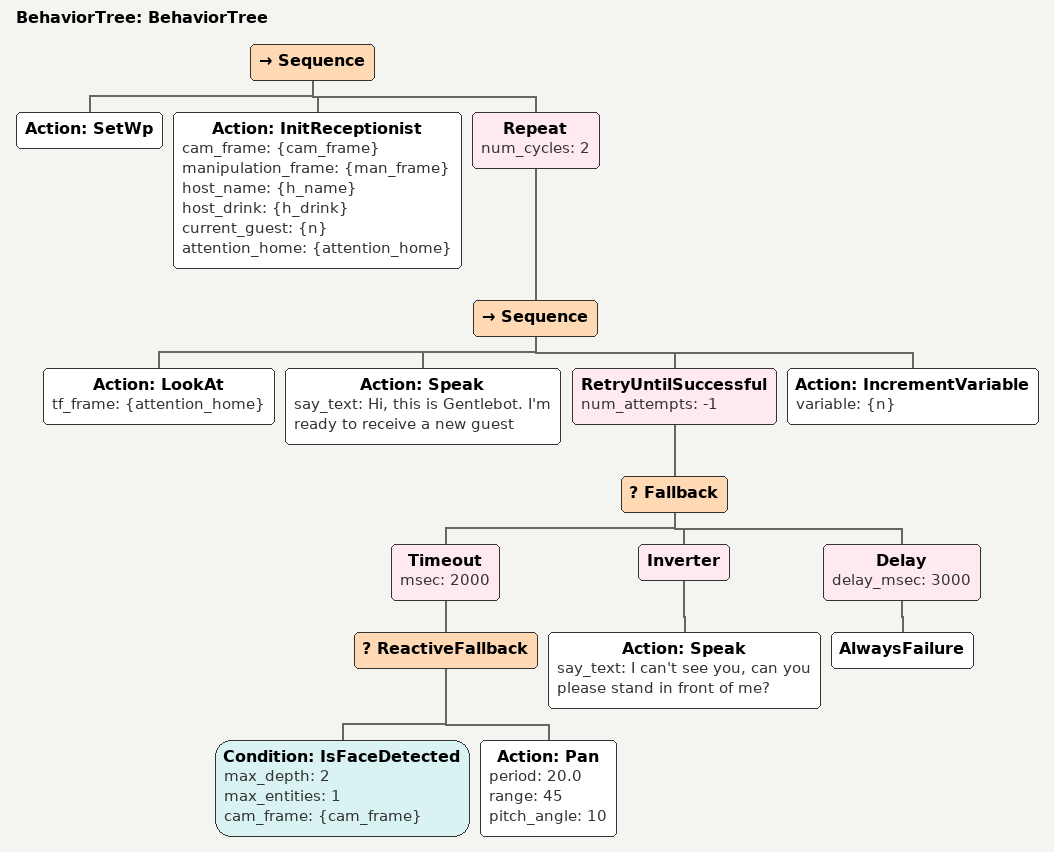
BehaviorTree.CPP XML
<?xml version="1.0"?>
<root main_tree_to_execute="BehaviorTree">
    <BehaviorTree ID="BehaviorTree">
        <Sequence>
            <Action ID="SetWp"/>
            <Action ID="InitReceptionist" cam_frame="{cam_frame}"
                                          manipulation_frame="{man_frame}"
                                          host_name="{h_name}"
                                          host_drink="{h_drink}"
                                          current_guest="{n}"
                                          attention_home="{attention_home}" />
            <Repeat num_cycles="2">
                <Sequence>

                    <Action ID="LookAt" tf_frame="{attention_home}"/>

                    <Action ID="Speak" say_text="Hi, this is Gentlebot. I'm ready to receive a new guest"/>
                    <RetryUntilSuccessful num_attempts="-1">
                        <Fallback>
                            <Timeout msec="2000">
                                <ReactiveFallback>
                                    <Condition ID="IsFaceDetected" max_depth="2"
                                                                   max_entities="1"
                                                                   cam_frame="{cam_frame}"/>
                                    <Action ID="Pan" period="20.0" range="45" pitch_angle="10"/>
                                </ReactiveFallback>
                            </Timeout>
                            <Inverter>
                                <Action ID="Speak" say_text="I can't see you, can you please stand in front of me?"/>
                            </Inverter>
                            <Delay delay_msec="3000">
                                <AlwaysFailure/>
                            </Delay>
                        </Fallback>
                    </RetryUntilSuccessful>

                    <Action ID="IncrementVariable" variable="{n}"/>
                </Sequence>
            </Repeat>
        </Sequence>
    </BehaviorTree>
</root>
